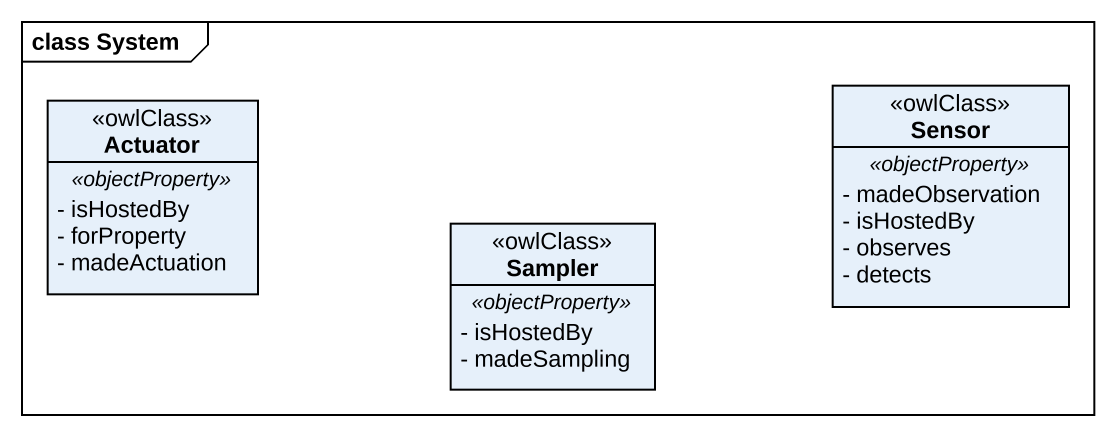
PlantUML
@startuml
mainframe class System
hide circle
hide empty members
skinparam classAttributeIconSize 0
class Sensor <<owlClass>> {
  .. <<objectProperty>> ..
  - madeObservation
  - isHostedBy
  - observes
  - detects
}
class Actuator <<owlClass>> {
  .. <<objectProperty>> ..
  - isHostedBy
  - forProperty
  - madeActuation
}
class Sampler <<owlClass>> {
  .. <<objectProperty>> ..
  - isHostedBy
  - madeSampling
}
@enduml
